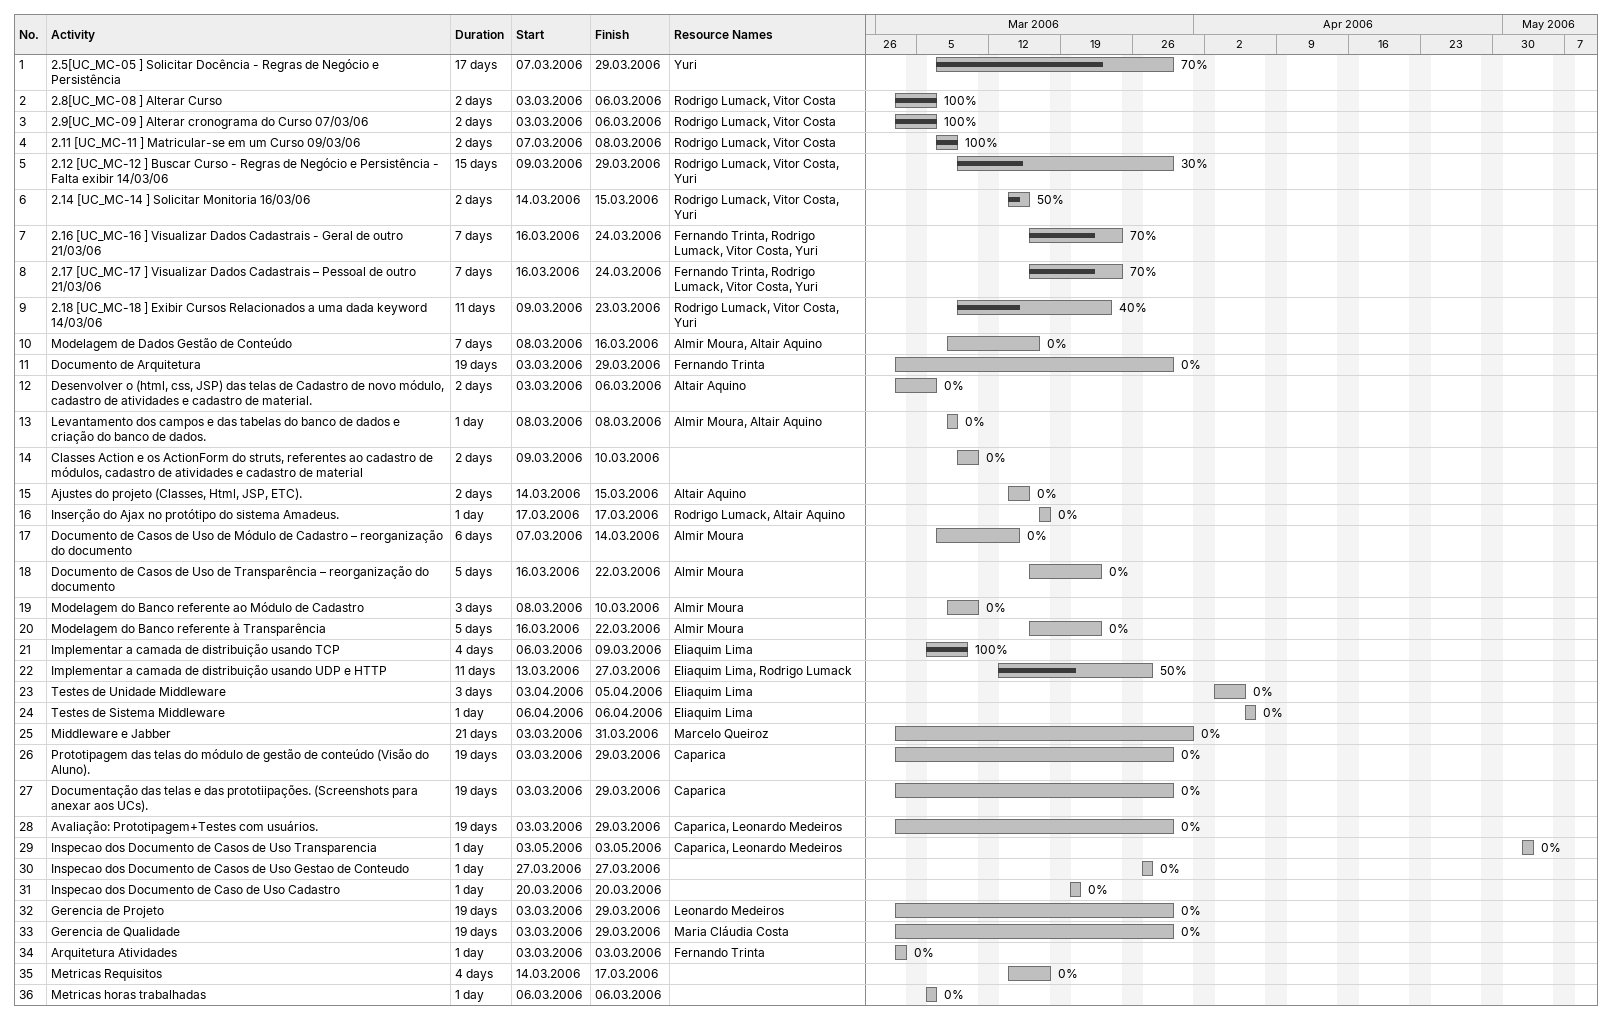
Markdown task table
| ID | Task | Duration | Start | Finish | Resources | % complete |
|---|---|---|---|---|---|---|
| 1 | 2.5[UC_MC-05 ] Solicitar Docência - Regras de Negócio e Persistência | 17d | 2006-03-07 | 2006-03-29 | Yuri | 70 |
| 2 | 2.8[UC_MC-08 ] Alterar Curso | 2d | 2006-03-03 | 2006-03-06 | Rodrigo Lumack, Vitor Costa | 100 |
| 3 | 2.9[UC_MC-09 ] Alterar cronograma do Curso 07/03/06 | 2d | 2006-03-03 | 2006-03-06 | Rodrigo Lumack, Vitor Costa | 100 |
| 4 | 2.11 [UC_MC-11 ] Matricular-se em um Curso 09/03/06 | 2d | 2006-03-07 | 2006-03-08 | Rodrigo Lumack, Vitor Costa | 100 |
| 5 | 2.12 [UC_MC-12 ] Buscar Curso - Regras de Negócio e Persistência - Falta exibir 14/03/06 | 15d | 2006-03-09 | 2006-03-29 | Rodrigo Lumack, Vitor Costa, Yuri | 30 |
| 6 | 2.14 [UC_MC-14 ] Solicitar Monitoria 16/03/06 | 2d | 2006-03-14 | 2006-03-15 | Rodrigo Lumack, Vitor Costa, Yuri | 50 |
| 7 | 2.16 [UC_MC-16 ] Visualizar Dados Cadastrais - Geral de outro 21/03/06 | 7d | 2006-03-16 | 2006-03-24 | Fernando Trinta, Rodrigo Lumack, Vitor Costa, Yuri | 70 |
| 8 | 2.17 [UC_MC-17 ] Visualizar Dados Cadastrais – Pessoal de outro 21/03/06 | 7d | 2006-03-16 | 2006-03-24 | Fernando Trinta, Rodrigo Lumack, Vitor Costa, Yuri | 70 |
| 9 | 2.18 [UC_MC-18 ] Exibir Cursos Relacionados a uma dada keyword 14/03/06 | 11d | 2006-03-09 | 2006-03-23 | Rodrigo Lumack, Vitor Costa, Yuri | 40 |
| 10 | Modelagem de Dados Gestão de Conteúdo | 7d | 2006-03-08 | 2006-03-16 | Almir Moura, Altair Aquino | 0 |
| 11 | Documento de Arquitetura | 19d | 2006-03-03 | 2006-03-29 | Fernando Trinta | 0 |
| 12 | Desenvolver o (html, css, JSP) das telas de Cadastro de novo módulo, cadastro de atividades e cadastro de material. | 2d | 2006-03-03 | 2006-03-06 | Altair Aquino | 0 |
| 13 | Levantamento dos campos e das tabelas do banco de dados e criação do banco de dados. | 1d | 2006-03-08 | 2006-03-08 | Almir Moura, Altair Aquino | 0 |
| 14 | Classes Action e os ActionForm do struts, referentes ao cadastro de módulos, cadastro de atividades e cadastro de material | 2d | 2006-03-09 | 2006-03-10 |  | 0 |
| 15 | Ajustes do projeto (Classes, Html, JSP, ETC). | 2d | 2006-03-14 | 2006-03-15 | Altair Aquino | 0 |
| 16 | Inserção do Ajax no protótipo do sistema Amadeus. | 1d | 2006-03-17 | 2006-03-17 | Rodrigo Lumack, Altair Aquino | 0 |
| 17 | Documento de Casos de Uso de Módulo de Cadastro – reorganização do documento | 6d | 2006-03-07 | 2006-03-14 | Almir Moura | 0 |
| 18 | Documento de Casos de Uso de Transparência – reorganização do documento | 5d | 2006-03-16 | 2006-03-22 | Almir Moura | 0 |
| 19 | Modelagem do Banco referente ao Módulo de Cadastro | 3d | 2006-03-08 | 2006-03-10 | Almir Moura | 0 |
| 20 | Modelagem do Banco referente à Transparência | 5d | 2006-03-16 | 2006-03-22 | Almir Moura | 0 |
| 21 | Implementar a camada de distribuição usando TCP | 4d | 2006-03-06 | 2006-03-09 | Eliaquim Lima | 100 |
| 22 | Implementar a camada de distribuição usando UDP e HTTP | 11d | 2006-03-13 | 2006-03-27 | Eliaquim Lima, Rodrigo Lumack | 50 |
| 23 | Testes de Unidade Middleware | 3d | 2006-04-03 | 2006-04-05 | Eliaquim Lima | 0 |
| 24 | Testes de Sistema Middleware | 1d | 2006-04-06 | 2006-04-06 | Eliaquim Lima | 0 |
| 25 | Middleware e Jabber | 21d | 2006-03-03 | 2006-03-31 | Marcelo Queiroz | 0 |
| 26 | Prototipagem das telas do módulo de gestão de conteúdo (Visão do Aluno). | 19d | 2006-03-03 | 2006-03-29 | Caparica | 0 |
| 27 | Documentação das telas e das prototiipações. (Screenshots para anexar aos UCs). | 19d | 2006-03-03 | 2006-03-29 | Caparica | 0 |
| 28 | Avaliação: Prototipagem+Testes com usuários. | 19d | 2006-03-03 | 2006-03-29 | Caparica, Leonardo Medeiros | 0 |
| 29 | Inspecao dos Documento de Casos de Uso Transparencia | 1d | 2006-05-03 | 2006-05-03 | Caparica, Leonardo Medeiros | 0 |
| 30 | Inspecao dos Documento de Casos de Uso Gestao de Conteudo | 1d | 2006-03-27 | 2006-03-27 |  | 0 |
| 31 | Inspecao dos Documento de Caso de Uso Cadastro | 1d | 2006-03-20 | 2006-03-20 |  | 0 |
| 32 | Gerencia de Projeto | 19d | 2006-03-03 | 2006-03-29 | Leonardo Medeiros | 0 |
| 33 | Gerencia de Qualidade | 19d | 2006-03-03 | 2006-03-29 | Maria Cláudia Costa | 0 |
| 34 | Arquitetura Atividades | 1d | 2006-03-03 | 2006-03-03 | Fernando Trinta | 0 |
| 35 | Metricas Requisitos | 4d | 2006-03-14 | 2006-03-17 |  | 0 |
| 36 | Metricas horas trabalhadas | 1d | 2006-03-06 | 2006-03-06 |  | 0 |
